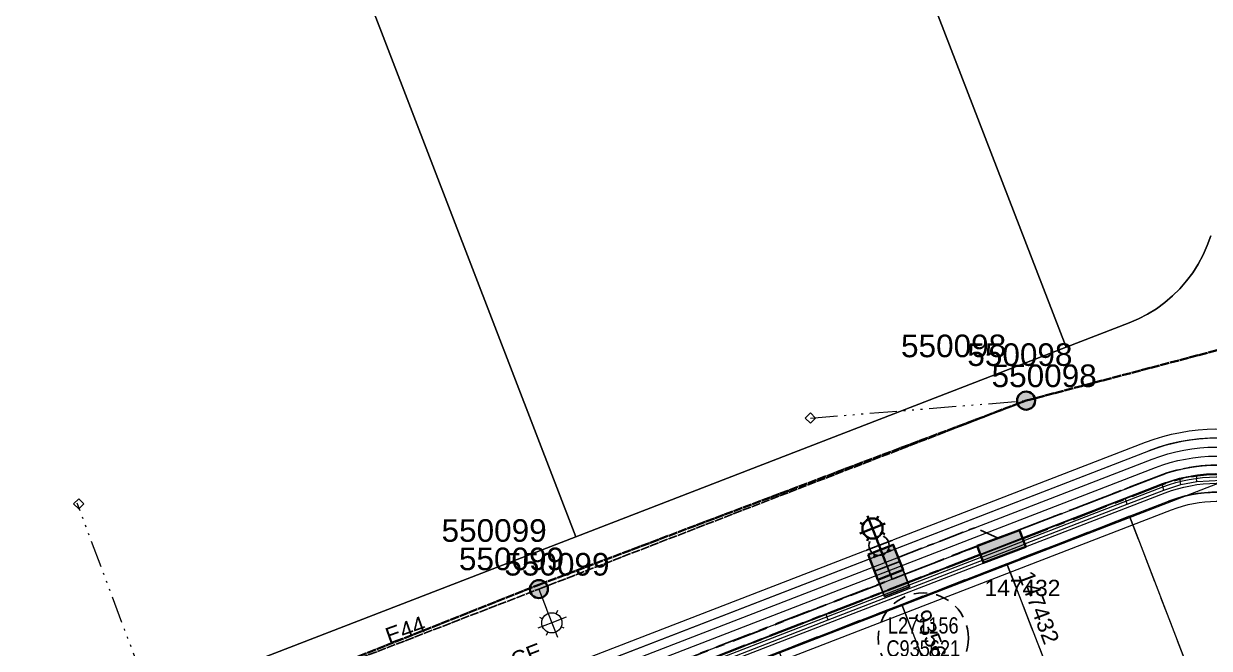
# Model space of a CAD drawing. Header units: metres. Extents: x 0 to 311631, y 0 to 6270612.
# Drawn here: x 311067.6 to 311199, y 6270230 to 6270299.1 of the extents above; entities that cross this region are included whole.
import ezdxf
from ezdxf.enums import TextEntityAlignment as Align

# ---------------------------------------------------------------- set-up
doc = ezdxf.new("R2010")
doc.units = ezdxf.units.M
for name, pattern in [('Cable Exist OH', [1, 1, 0]), ('Cable Exist UG', [7, 4, -1, 1, -1]), ('Dash', [5, 3, -2]), ('PHANTOMX2', [6.6, 3, -0.75, 0.2, -0.75, 0.2, -0.75, 0.2, -0.75])]:
    doc.linetypes.add(name, pattern=pattern)
doc.layers.get('0').update_dxf_attribs({"color": 6})
for name, color, linetype, lineweight in [('_User Miscellaneous1', 30, 'Continuous', 13), ('_User_HV_Exist', 1, 'Continuous', 35), ('_User_LV_Exist', 5, 'Continuous', 35), ('_User_SL_Exist', 4, 'Continuous', 35), ('Cadastre Developer_SP_EXT', 98, 'Continuous', 15), ('Cadastre Developer_SP_NEW', 92, 'Continuous', 15), ('Cadastre Land Parcels_SP_EXT', 118, 'Continuous', 15), ('Cadastre Roads_SP_EXT', 218, 'Continuous', 15), ('Mains_HV_EXT', 13, 'Continuous', 25), ('Mains_LV_EXT', 163, 'Continuous', 25), ('Mains_SL_EXT', 131, 'Continuous', 25), ('Services_SP_EXT', 42, 'PHANTOMX2', 20), ('Services_SP_MOD', 3, 'PHANTOMX2', 20)]:
    doc.layers.add(name, color=color, linetype=linetype, lineweight=lineweight)
doc.layers.add('_User Miscellaneous10', color=252, linetype='Continuous', lineweight=13, plot=False, transparency=0.75)
doc.layers.add('Cadastre Roads_SP_NEW', color=214, linetype='Continuous', lineweight=15, transparency=0.65)
for name, color, linetype in [('Equip_SP_SL_EXT', 7, 'Continuous'), ('Equip_SP_SL_NEW', 2, 'Continuous'), ('Mains_HV_New_V17', 2, 'Cable x'), ('Notes_SL_MISC', 4, 'Continuous'), ('SupportsOH_SP_TR_HV_LV_SL_EXT', 7, 'Continuous'), ('SupportsUG_SP_LV_EXT', 7, 'Continuous'), ('SupportsUG_SP_LV_NEW', 2, 'Continuous'), ('SupportsUG_SP_LV_SL_NEW', 2, 'Continuous')]:
    doc.layers.add(name, color=color, linetype=linetype)
doc.styles.add('ARIAL', font='arial.ttf', dxfattribs={"height": 2})
doc.styles.add('POLE_LABEL', font='arial.ttf', dxfattribs={"height": 2})
doc.styles.add('SL_LABEL', font='arial.ttf', dxfattribs={"height": 2})
doc.styles.get("Standard").update_dxf_attribs({"font": 'arial.ttf'})
doc.linetypes.add('Cable E UG', pattern='A,5,-0.1,["E",Standard,S=1.5,R=0,X=0,Y=-0.75],-1.45', length=6.55)
doc.linetypes.add('Cable x', pattern='A,4.5,-0.01,["X",Standard,S=1.25,R=0,X=0,Y=-0.65],-1.2', length=5.71)

# ---------------------------------------------------------------- blocks, each defined once
blk = doc.blocks.new('CCP_EXT')
at = {"flags": 9}
for tag, p in [('LEGEND', (0, -1.4)), ('STATE', (0, -1.8)), ('LIFE_SUPPORT', (0, -1.6)), ('NOTES', (0, -2))]:
    blk.add_attdef(tag, text='', height=0.2, dxfattribs=at).set_placement(p, align=Align.MIDDLE_LEFT)
blk.add_wipeout([(0, 0.57), (0.57, 0), (0, -0.57), (-0.57, 0)])
blk.add_lwpolyline([(-0.57, 0), (0, 0.57), (0.57, 0), (0, -0.57), (-0.57, 0)])
at = {"flags": 1}
blk.add_attdef('Z', (0, 0), '', height=0.2, dxfattribs=at)
at = {"flags": 9}
for tag, p in [('CCP_TYPE', (0, 0)), ('CONSTRUCTED_VOLTAGE', (0, -0.2)), ('OPERATING_VOLTAGE', (0, -0.6)), ('ORIENTATION', (0, -0.8)), ('OWNED_BY', (0, -1)), ('NO_PHASES', (0, -0.4)), ('USAGE', (0, -1.2))]:
    blk.add_attdef(tag, text='', height=0.2, dxfattribs=at).set_placement(p, align=Align.MIDDLE_LEFT)
blk = doc.blocks.new('POLE_EXT')
blk.add_hatch(color=256).paths.add_polyline_path([(-1, 0, 1), (1, 0, 1)])
blk.add_lwpolyline([(-1, 0, 1), (1, 0, 1)], format="xyb", close=True)
at = {"flags": 8}
blk.add_attdef('pNumber', text='', height=2, dxfattribs=at).set_placement((2.5, 2.5), align=Align.MIDDLE_CENTER)
at = {"style": 'POLE_LABEL', "flags": 9}
for tag, p in [('STRUCTURE_PLANT_NUMBER', (1.35, 0.03)), ('STREET_CODE', (1.35, -0.2))]:
    blk.add_attdef(tag, text='', height=0.2, dxfattribs=at).set_placement(p, align=Align.MIDDLE_LEFT)
at = {"flags": 9}
for tag, p in [('OWNED_BY', (1.35, -0.4)), ('SPECIAL_USE', (1.35, -0.8)), ('STATE', (1.35, -1)), ('cLV', (1.35, -1.4)), ('PARENT', (1.35, -0.6)), ('USAGE', (1.35, -1.2)), ('hDepth', (1.35, -1.6)), ('hDia', (1.35, -1.8)), ('cHV', (1.35, -2)), ('LBRACKET', (1.35, -2.2)), ('LExisting', (1.35, -2.4)), ('LANTNUMBER', (1.35, -2.6)), ('cLinedev', (1.35, -3.4)), ('pExisting', (1.35, -3.8)), ('LOther', (1.35, -2.8)), ('LRemove', (1.35, -3)), ('LEGEND', (1.35, -3.2)), ('LOCATION', (1.35, -3.6)), ('PFNUMBER', (1.35, -4)), ('pFooting', (1.35, -4.4)), ('pNew', (1.35, -4.6)), ('pRelocate', (1.35, -5)), ('pRemove', (1.35, -5.2)), ('NEWPFNUMBER', (1.35, -4.2)), ('pReplace', (1.35, -5.4)), ('pStay', (1.35, -5.6)), ('pType', (1.35, -5.8)), ('cspan', (1.35, -6)), ('STREETNAME', (1.35, -6.2)), ('SUBURB', (1.35, -6.4)), ('NOTES', (1.35, -6.6)), ('OPERATED_BY', (1.36, -7.01)), ('MAINTAINED_BY', (1.36, -6.81))]:
    blk.add_attdef(tag, text='', height=0.2, dxfattribs=at).set_placement(p, align=Align.MIDDLE_LEFT)
at = {"flags": 1}
blk.add_attdef('Z', (1.35, -7.33), '', height=0.2, dxfattribs=at)
blk = doc.blocks.new('*U400')
at = {"style": 'SL_LABEL'}
for tag, height, rotation, flags, p in [('ASSET_NUM', 1, 111.1208, 8, (-1.9, 14.3)), ('STREET_CODE', 0.001, 270, 9, (0, 0))]:
    blk.add_attdef(tag, text='', height=height, rotation=rotation, dxfattribs=dict(at, flags=flags)).set_placement(p, align=Align.MIDDLE_LEFT)
for tag, height, rotation, flags, p in [('LNUMBER', 1, 111.1208, 8, (-0.03, 15.02)), ('LANTNUMBER', 0.2, 270, 9, (-1.4, 2.6)), ('LOUTREACH', 0.2, 270, 9, (-1.4, 2.2)), ('LOUTREACHVOCAB', 0.2, 270, 9, (-1.4, 2)), ('LRATECODE', 0.2, 270, 9, (-1.4, 1.8)), ('LREMOVE', 0.2, 270, 9, (-1.4, 1.6)), ('LREPLACE', 0.2, 270, 9, (-1.4, 1.4)), ('LTYPE', 0.2, 270, 9, (-1.4, 1.2)), ('LTYPEVOCAB', 0.2, 270, 9, (-1.4, 1)), ('LEGEND', 0.2, 270, 9, (-1.4, 0.8)), ('SUBURB', 0.2, 270, 9, (-1.4, 0.6)), ('STREETNAME', 0.2, 270, 9, (-1.4, 0.4)), ('LOCATION', 0.2, 270, 9, (-1.4, 0.2)), ('LNEW', 0.2, 270, 9, (-6.4, 0)), ('LMASTVOCAB', 0.2, 270, 9, (-6.2, 0)), ('LMAST', 0.2, 270, 9, (-6, 0)), ('LLAMPVOCAB', 0.2, 270, 9, (-5.8, 0)), ('LLAMP', 0.2, 270, 9, (-5.6, 0)), ('LEXIST', 0.2, 270, 9, (-5.4, 0)), ('LCHARGE3PERCENT', 0.2, 270, 9, (-5.2, 0)), ('LCHARGE3', 0.2, 270, 9, (-5, 0)), ('LCHARGE2PERCENT', 0.2, 270, 9, (-4.8, 0)), ('LCHARGE2', 0.2, 270, 9, (-4.6, 0)), ('LCHARGE1PERCENT', 0.2, 270, 9, (-4.4, 0)), ('LCHARGE1', 0.2, 270, 9, (-4.2, 0)), ('LCATEGORY', 0.2, 270, 9, (-4, 0)), ('LBRACKETVOCAB', 0.2, 270, 9, (-3.8, 0)), ('LBRACKET', 0.2, 270, 9, (-3.6, 0)), ('LKINGHEIGHT', 0.2, 270, 9, (-3.4, 0)), ('CREPLACE', 0.2, 270, 9, (-3.2, 0)), ('CREMOVE', 0.2, 270, 9, (-3, 0)), ('CNUMBER', 0.2, 270, 9, (-2.8, 0)), ('CNEW', 0.2, 270, 9, (-2.6, 0)), ('CEXIST', 0.2, 270, 9, (-2.4, 0)), ('USAGE', 0.2, 270, 9, (-2.2, 0)), ('STATE', 0.2, 270, 9, (-2, 0)), ('OWNED_BY', 0.2, 270, 9, (-1.8, 0)), ('ORIENTATION', 0.2, 270, 9, (-1.6, 0)), ('OPERATING_VOLTAGE', 0.2, 270, 9, (-1.4, 0)), ('MAINTAINED_BY', 0.2, 270, 9, (-1.4, -0.66)), ('NOTES', 0.2, 270, 9, (-1.4, 0)), ('NO_PHASES', 0.2, 270, 9, (-1.2, 0)), ('LANTERN_TYPE', 0.2, 270, 9, (-1, 0)), ('LANTERN_PURPOSE', 0.2, 270, 9, (-0.8, 0)), ('CONTROL_TYPE', 0.2, 270, 9, (-0.6, 0)), ('CONSTRUCTED_VOLTAGE', 0.2, 270, 9, (-0.4, 0))]:
    blk.add_attdef(tag, text='', height=height, rotation=rotation, dxfattribs=dict(flags=flags)).set_placement(p, align=Align.MIDDLE_LEFT)
for tag, p, height, flags in [('OPERATED_BY', (-1.4, -0.41), 0.2, 9), ('Z', (0, 0), 0.001, 1)]:
    blk.add_attdef(tag, p, '', height=height, rotation=270, dxfattribs=dict(flags=flags))
blk.add_wipeout([(-0.49, 13.44), (0.73, 13.24), (1.69, 12.47), (1.49, 11.26), (0.73, 10.29), (-0.49, 10.49), (-1.46, 11.26), (-1.25, 12.47)])
for p, q in [((-0.29, 12.91), (-0.42, 13.26)), ((0.66, 10.46), (-0.42, 13.26)), ((0.73, 13.24), (0.57, 12.89)), ((-1.28, 11.32), (1.52, 12.4)), ((-1.25, 12.47), (-0.91, 12.32)), ((1.17, 12.27), (1.52, 12.4)), ((-1.28, 11.32), (-0.93, 11.46)), ((-0.49, 10.49), (-0.34, 10.84)), ((1.56, 8.13), (0.52, 10.81)), ((1.49, 11.26), (1.15, 11.41))]:
    blk.add_line(p, q)
blk.add_circle((0.12, 11.86), 1.12)
blk = doc.blocks.new('*U389')
at = {"width": 0.9}
blk.add_attdef('ASSET_NUM', text='', height=2, dxfattribs=at).set_placement((4, 2), align=Align.MIDDLE_LEFT)
for tag, p, flags in [('SUBURB', (-2, 0), 1), ('STREETNAME', (-1.8, 0), 9), ('PARENT', (-1.6, 0), 9), ('NOTES', (-1.4, 0), 9), ('LOCATION', (-1.2, 0), 9), ('LEGEND', (-1, 0), 9), ('USAGE', (-0.8, 0), 9), ('SUPPORT_TYPE', (-0.6, 0), 9), ('STATE', (-0.4, 0), 9), ('OWNED_BY', (-0.2, 0), 9)]:
    blk.add_attdef(tag, p, '', height=0.2, rotation=270, dxfattribs=dict(flags=flags))
blk.add_wipeout([(1, 2.5), (1, -2.5), (-1, -2.5), (-1, 2.5)])
at = {"layer": 'SupportsUG_SP_LV_EXT'}
h = blk.add_hatch(color=256, dxfattribs=at)
h.dxf.hatch_style = 1
h.paths.add_polyline_path([(-1, 2.5), (-1, -1.25), (-1, 1.25), (-1, -2.5), (1, -2.5), (1, 2.5)])
blk.add_lwpolyline([(-1, 2.5), (-1, -1.25), (-1, 1.25), (-1, -2.5), (1, -2.5), (1, 2.5)], close=True)
blk = doc.blocks.new('*U388')
at = {"layer": 'Equip_SP_SL_EXT'}
h = blk.add_hatch(color=256, dxfattribs=at)
h.dxf.hatch_style = 1
h.paths.add_polyline_path([(-1.5, 1.5), (-1.5, -1.5), (1.5, -1.5), (1.5, 1.5)])
blk.add_lwpolyline([(-1.5, 1.5), (-1.5, -1.5), (1.5, -1.5), (1.5, 1.5)], close=True)
at = {"width": 0.9, "flags": 8}
blk.add_attdef('ASSET_NUM', text='', height=2, dxfattribs=at).set_placement((4, 2), align=Align.MIDDLE_LEFT)
at = {"flags": 1}
blk.add_attdef('Z', (-2.35, -1.81), '', height=0.2, rotation=270, dxfattribs=at)
at = {"flags": 9}
for tag, p in [('NOTES', (-2, -1.81)), ('SUBURB', (-1.8, -1.81)), ('STREETNAME', (-1.6, -1.81)), ('LOCATION', (-1.4, -1.81)), ('LEGEND', (-1.2, -1.81)), ('USAGE', (-1, -1.81)), ('STATE', (-0.8, -1.81)), ('OWNED_BY', (-0.6, -1.81)), ('COLUMN_TYPE', (-0.4, -1.81)), ('STREET_CODE', (-0.2, -1.81)), ('STRUCTURE_PLANT_NUMBER', (0.03, -1.81))]:
    blk.add_attdef(tag, text='', height=0.2, rotation=270, dxfattribs=at).set_placement(p, align=Align.MIDDLE_LEFT)
blk = doc.blocks.new('*U384')
at = {"style": 'SL_LABEL'}
for tag, height, rotation, flags, p in [('ASSET_NUM', 1, 111.1208, 8, (-1.58, 13.49)), ('STREET_CODE', 0.001, 270, 9, (0, 0))]:
    blk.add_attdef(tag, text='', height=height, rotation=rotation, dxfattribs=dict(at, flags=flags)).set_placement(p, align=Align.MIDDLE_LEFT)
for tag, height, rotation, flags, p in [('LNUMBER', 1, 111.1208, 8, (0.29, 14.21)), ('LANTNUMBER', 0.2, 270, 9, (-1.4, 2.6)), ('LOUTREACH', 0.2, 270, 9, (-1.4, 2.2)), ('LOUTREACHVOCAB', 0.2, 270, 9, (-1.4, 2)), ('LRATECODE', 0.2, 270, 9, (-1.4, 1.8)), ('LREMOVE', 0.2, 270, 9, (-1.4, 1.6)), ('LREPLACE', 0.2, 270, 9, (-1.4, 1.4)), ('LTYPE', 0.2, 270, 9, (-1.4, 1.2)), ('LTYPEVOCAB', 0.2, 270, 9, (-1.4, 1)), ('LEGEND', 0.2, 270, 9, (-1.4, 0.8)), ('SUBURB', 0.2, 270, 9, (-1.4, 0.6)), ('STREETNAME', 0.2, 270, 9, (-1.4, 0.4)), ('LOCATION', 0.2, 270, 9, (-1.4, 0.2)), ('LNEW', 0.2, 270, 9, (-6.4, 0)), ('LMASTVOCAB', 0.2, 270, 9, (-6.2, 0)), ('LMAST', 0.2, 270, 9, (-6, 0)), ('LLAMPVOCAB', 0.2, 270, 9, (-5.8, 0)), ('LLAMP', 0.2, 270, 9, (-5.6, 0)), ('LEXIST', 0.2, 270, 9, (-5.4, 0)), ('LCHARGE3PERCENT', 0.2, 270, 9, (-5.2, 0)), ('LCHARGE3', 0.2, 270, 9, (-5, 0)), ('LCHARGE2PERCENT', 0.2, 270, 9, (-4.8, 0)), ('LCHARGE2', 0.2, 270, 9, (-4.6, 0)), ('LCHARGE1PERCENT', 0.2, 270, 9, (-4.4, 0)), ('LCHARGE1', 0.2, 270, 9, (-4.2, 0)), ('LCATEGORY', 0.2, 270, 9, (-4, 0)), ('LBRACKETVOCAB', 0.2, 270, 9, (-3.8, 0)), ('LBRACKET', 0.2, 270, 9, (-3.6, 0)), ('LKINGHEIGHT', 0.2, 270, 9, (-3.4, 0)), ('CREPLACE', 0.2, 270, 9, (-3.2, 0)), ('CREMOVE', 0.2, 270, 9, (-3, 0)), ('CNUMBER', 0.2, 270, 9, (-2.8, 0)), ('CNEW', 0.2, 270, 9, (-2.6, 0)), ('CEXIST', 0.2, 270, 9, (-2.4, 0)), ('USAGE', 0.2, 270, 9, (-2.2, 0)), ('STATE', 0.2, 270, 9, (-2, 0)), ('OWNED_BY', 0.2, 270, 9, (-1.8, 0)), ('ORIENTATION', 0.2, 270, 9, (-1.6, 0)), ('OPERATING_VOLTAGE', 0.2, 270, 9, (-1.4, 0)), ('MAINTAINED_BY', 0.2, 270, 9, (-1.4, -0.66)), ('NOTES', 0.2, 270, 9, (-1.4, 0)), ('NO_PHASES', 0.2, 270, 9, (-1.2, 0)), ('LANTERN_TYPE', 0.2, 270, 9, (-1, 0)), ('LANTERN_PURPOSE', 0.2, 270, 9, (-0.8, 0)), ('CONTROL_TYPE', 0.2, 270, 9, (-0.6, 0)), ('CONSTRUCTED_VOLTAGE', 0.2, 270, 9, (-0.4, 0))]:
    blk.add_attdef(tag, text='', height=height, rotation=rotation, dxfattribs=dict(flags=flags)).set_placement(p, align=Align.MIDDLE_LEFT)
for tag, p, height, flags in [('OPERATED_BY', (-1.4, -0.41), 0.2, 9), ('Z', (0, 0), 0.001, 1)]:
    blk.add_attdef(tag, p, '', height=height, rotation=270, dxfattribs=dict(flags=flags))
blk.add_wipeout([(-0.17, 12.62), (1.04, 12.42), (2.01, 11.66), (1.81, 10.44), (1.04, 9.47), (-0.17, 9.68), (-1.14, 10.44), (-0.94, 11.66)])
for p, q in [((0.03, 12.1), (-0.11, 12.45)), ((0.97, 9.65), (-0.11, 12.45)), ((1.04, 12.42), (0.89, 12.08)), ((-0.97, 10.51), (1.83, 11.59)), ((-0.97, 10.51), (-0.62, 10.64)), ((-0.94, 11.66), (-0.6, 11.5)), ((1.81, 10.44), (1.46, 10.59)), ((1.48, 11.45), (1.83, 11.59)), ((-0.17, 9.68), (-0.02, 10.02)), ((1.87, 7.32), (0.84, 10))]:
    blk.add_line(p, q)
blk.add_circle((0.43, 11.05), 1.12)
blk = doc.blocks.new('*U285')
at = {"linetype": 'Dash', "ltscale": 0.5}
blk.add_circle((0, 0), 5, dxfattribs=at)
at = {"insert": (0, -2.6), "char_height": 1.8, "attachment_point": 2}
blk.add_mtext('PE', dxfattribs=at)
at = {"width": 0.8}
blk.add_attdef('SNUMBER', text='', height=1.8, dxfattribs=at).set_placement((0, 0.5), align=Align.CENTER)
at = {"flags": 1}
blk.add_attdef('Z', (0, 0), '', height=0.2, dxfattribs=at)
at = {"width": 0.8}
blk.add_attdef('CNUMBER', text='', height=1.8, dxfattribs=at).set_placement((0, -0.25), align=Align.TOP_CENTER)
blk = doc.blocks.new('*U411')
at = {"flags": 9}
for tag, p in [('LRATECODE', (-7.4, 0)), ('LOUTREACHVOCAB', (-7.2, 0)), ('LOUTREACH', (-7, 0)), ('LANTNUMBER', (-6.6, 0)), ('LNEW', (-6.4, 0)), ('LMASTVOCAB', (-6.2, 0)), ('LMAST', (-6, 0)), ('LLAMPVOCAB', (-5.8, 0)), ('LLAMP', (-5.6, 0)), ('LEXIST', (-5.4, 0)), ('LCHARGE3PERCENT', (-5.2, 0)), ('LCHARGE3', (-5, 0)), ('LCHARGE2PERCENT', (-4.8, 0)), ('LCHARGE2', (-4.6, 0)), ('LCHARGE1PERCENT', (-4.4, 0)), ('LCHARGE1', (-4.2, 0)), ('LCATEGORY', (-4, 0)), ('LBRACKETVOCAB', (-3.8, 0)), ('LBRACKET', (-3.6, 0)), ('LKINGHEIGHT', (-3.4, 0)), ('CREPLACE', (-3.2, 0)), ('CREMOVE', (-3, 0)), ('CNUMBER', (-2.8, 0)), ('CNEW', (-2.6, 0)), ('CEXIST', (-2.4, 0)), ('USAGE', (-2.2, 0)), ('STATE', (-2, 0)), ('OWNED_BY', (-1.8, 0)), ('ORIENTATION', (-1.6, 0)), ('OPERATING_VOLTAGE', (-1.4, 0)), ('NO_PHASES', (-1.2, 0)), ('LANTERN_TYPE', (-1, 0)), ('LANTERN_PURPOSE', (-0.8, 0)), ('CONTROL_TYPE', (-0.6, 0)), ('CONSTRUCTED_VOLTAGE', (-0.4, 0))]:
    blk.add_attdef(tag, text='', height=0.001, rotation=270, dxfattribs=at).set_placement(p, align=Align.MIDDLE_LEFT)
at = {"style": 'SL_LABEL', "flags": 9}
blk.add_attdef('STREET_CODE', text='', height=0.001, rotation=270, dxfattribs=at).set_placement((0, 0), align=Align.MIDDLE_LEFT)
at = {"flags": 1}
blk.add_attdef('Z', (0, 0), '', height=0.001, rotation=270, dxfattribs=at)
at = {"flags": 9}
for tag, p in [('LREMOVE', (0, -7.6)), ('LREPLACE', (0, -7.8)), ('LTYPE', (0, -8)), ('LTYPEVOCAB', (0, -8.2)), ('LEGEND', (0, -8.4)), ('SUBURB', (0, -8.6)), ('STREETNAME', (0, -8.8)), ('LOCATION', (0, -9)), ('NOTES', (0, -9.2)), ('MAINTAINED_BY', (0, -9.86))]:
    blk.add_attdef(tag, text='', height=0.001, dxfattribs=at).set_placement(p, align=Align.MIDDLE_LEFT)
at = {"width": 0.9}
blk.add_attdef('LNUMBER', text='', height=1, rotation=291.1208, dxfattribs=at).set_placement((1.59, -6.89), align=Align.MIDDLE_LEFT)
at = {"flags": 9}
blk.add_attdef('OPERATED_BY', (0, -9.61), '', height=0.001, dxfattribs=at)
blk.add_wipeout([(2.05, -5.31), (0.83, -5.1), (-0.13, -4.34), (0.07, -3.12), (0.83, -2.16), (2.05, -2.36), (3.02, -3.12), (2.81, -4.34)])
for p, q in [((0, 0), (1.44, -3.73)), ((2.05, -2.36), (1.9, -2.7)), ((1.44, -3.73), (-0.13, -4.34)), ((0.07, -3.12), (0.41, -3.28)), ((3.02, -3.12), (1.44, -3.73)), ((1.44, -3.73), (2.05, -5.31)), ((0.83, -5.1), (0.99, -4.76)), ((2.81, -4.34), (2.47, -4.19))]:
    blk.add_line(p, q)
blk.add_circle((1.44, -3.73), 1.12)

msp = doc.modelspace()

# ---------------------------------------------------------------- linework, layer by layer
at = {"layer": '_User Miscellaneous1'}
for p, q in [((311195.666, 6270248.794), (311197.531, 6270249.157)), ((311197.531, 6270249.157), (311200.333, 6270249.312)), ((311197.531, 6270249.157), (311197.576, 6270248.799)), ((311189.635, 6270246.599), (311193.723, 6270248.178)), ((311193.723, 6270248.178), (311195.666, 6270248.794)), ((311193.723, 6270248.178), (311193.842, 6270247.838)), ((311193.962, 6270247.498), (311193.842, 6270247.838)), ((311193.962, 6270247.498), (311195.845, 6270248.095)), ((311195.666, 6270248.794), (311195.755, 6270248.445)), ((311195.845, 6270248.095), (311195.755, 6270248.445)), ((311195.845, 6270248.095), (311197.621, 6270248.441)), ((311197.621, 6270248.441), (311197.576, 6270248.799)), ((311197.621, 6270248.441), (311200.32, 6270248.59)), ((311189.635, 6270246.599), (311189.765, 6270246.263)), ((311189.895, 6270245.927), (311193.962, 6270247.498)), ((311189.895, 6270245.927), (311189.765, 6270246.263)), ((311156.483, 6270233.783), (311156.613, 6270233.447)), ((311156.743, 6270233.111), (311156.613, 6270233.447))]:
    msp.add_line(p, q, dxfattribs=at)
at = {"layer": '_User Miscellaneous1', "linetype": 'Cable Exist OH'}
msp.add_lwpolyline([(311178.688, 6270257.395), (311227.336, 6270270.222)], dxfattribs=at)
at = {"layer": '_User_LV_Exist', "linetype": 'Cable Exist OH'}
msp.add_lwpolyline([(311178.688, 6270257.395), (311227.336, 6270270.222)], dxfattribs=at)
at = {"layer": 'Cadastre Developer_SP_EXT', "linetype": 'Dash'}
msp.add_lwpolyline([(311223.205, 6270236.396), (311209.293, 6270211.501), (311203.755, 6270209.362), (311190.147, 6270244.589), (311194.455, 6270246.252), (311194.455, 6270246.252, -0.2231604), (311207.178, 6270245.354)], format="xyb", close=True, dxfattribs=at)
for points in [[(311190.147, 6270244.589), (311176.562, 6270239.341), (311190.169, 6270204.113), (311193.902, 6270205.555), (311203.755, 6270209.362), (311190.147, 6270244.589)], [(311176.562, 6270239.341), (311164.901, 6270234.836), (311178.509, 6270199.61), (311190.169, 6270204.113), (311176.562, 6270239.341)], [(311164.901, 6270234.836), (311151.316, 6270229.588), (311164.924, 6270194.362), (311178.509, 6270199.61), (311164.901, 6270234.836)]]:
    msp.add_lwpolyline(points, close=True, dxfattribs=at)
at = {"layer": 'Cadastre Developer_SP_NEW'}
for p, q in [((311190.147, 6270244.588), (311194.455, 6270246.252)), ((311190.147, 6270244.588), (311194.455, 6270246.252)), ((311176.562, 6270239.341), (311190.147, 6270244.588)), ((311176.562, 6270239.341), (311190.147, 6270244.588)), ((311190.147, 6270244.588), (311203.755, 6270209.362)), ((311190.147, 6270244.588), (311203.755, 6270209.362)), ((311164.902, 6270234.836), (311176.562, 6270239.341)), ((311164.902, 6270234.836), (311176.562, 6270239.341)), ((311176.562, 6270239.341), (311190.17, 6270204.114)), ((311176.562, 6270239.341), (311190.17, 6270204.114)), ((311151.316, 6270229.588), (311164.902, 6270234.836)), ((311151.316, 6270229.588), (311164.902, 6270234.836)), ((311164.902, 6270234.836), (311178.509, 6270199.61)), ((311164.902, 6270234.836), (311178.509, 6270199.61))]:
    msp.add_line(p, q, dxfattribs=at)
at = {"layer": 'Cadastre Developer_SP_NEW', "linetype": 'Continuous'}
msp.add_lwpolyline([(311155.556, 6270334.632), (311183.135, 6270263.311), (311190.094, 6270265.995), (311191.141, 6270266.445), (311192.151, 6270266.972), (311193.119, 6270267.574), (311194.041, 6270268.244), (311194.908, 6270268.985), (311195.718, 6270269.785), (311196.466, 6270270.644), (311197.148, 6270271.558), (311197.76, 6270272.52), (311198.298, 6270273.524), (311198.76, 6270274.566), (311199.143, 6270275.64)], dxfattribs=at)
at = {"layer": 'Cadastre Developer_SP_NEW'}
msp.add_arc((311199.86, 6270232.26), 15, 60.80002, 111.12083, dxfattribs=at)
at = {"layer": 'Cadastre Land Parcels_SP_EXT', "linetype": 'Continuous'}
for points in [[(311128.807, 6270242.312), (311101.298, 6270313.658), (311155.556, 6270334.632), (311123.416, 6270417.943), (310984.375, 6270364.277), (311042.434, 6270213.896), (311048.37, 6270211.279), (311128.807, 6270242.312)], [(311128.807, 6270242.312), (311183.135, 6270263.311), (311155.556, 6270334.632), (311101.298, 6270313.658), (311128.807, 6270242.312)]]:
    msp.add_lwpolyline(points, close=True, dxfattribs=at)
msp.add_lwpolyline([(311155.556, 6270334.632), (311183.135, 6270263.311), (311190.094, 6270265.995), (311191.141, 6270266.445), (311192.151, 6270266.972), (311193.119, 6270267.574), (311194.041, 6270268.244), (311194.908, 6270268.985), (311195.718, 6270269.785), (311196.466, 6270270.644), (311197.148, 6270271.558), (311197.76, 6270272.52), (311198.298, 6270273.524), (311198.76, 6270274.566), (311199.143, 6270275.64)], dxfattribs=at)
at = {"layer": 'Cadastre Roads_SP_NEW'}
for radius in [21, 17]:
    msp.add_arc((311199.86, 6270232.26), radius, 60.8, 111.12083, dxfattribs=at)
at = {"layer": 'Mains_LV_EXT', "linetype": 'Cable Exist OH'}
msp.add_lwpolyline([(311178.688, 6270257.395), (311227.336, 6270270.222)], dxfattribs=at)
at = {"layer": 'Mains_SL_EXT', "linetype": 'Cable Exist OH'}
msp.add_lwpolyline([(311055.035, 6270209.653), (311083.21, 6270220.523), (311124.695, 6270236.528)], dxfattribs=at)

# ---------------------------------------------------------------- block references
at = {"layer": '_User Miscellaneous1'}
ref = msp.add_blockref('POLE_EXT', (311178.688, 6270257.395), dxfattribs=at)
ref.add_attrib('ASSET_NUM', '550098', dxfattribs={"layer": '0', "height": 2.5, "rotation": 0.04581, "style": 'POLE_LABEL'}).set_placement((311170.653, 6270261.455), align=Align.BOTTOM_CENTER)
ref = msp.add_blockref('POLE_EXT', (311124.695, 6270236.528), dxfattribs=at)
ref.add_attrib('ASSET_NUM', '550099', dxfattribs={"layer": '0', "height": 2.5, "rotation": 359.97708, "style": 'POLE_LABEL'}).set_placement((311119.735, 6270241.019), align=Align.BOTTOM_CENTER)
at = {"layer": '_User_LV_Exist'}
ref = msp.add_blockref('POLE_EXT', (311178.688, 6270257.395), dxfattribs=at)
ref.add_attrib('ASSET_NUM', '550098', dxfattribs={"layer": '0', "height": 2.5, "rotation": 0.04581, "style": 'POLE_LABEL'}).set_placement((311177.999, 6270260.488), align=Align.BOTTOM_CENTER)
ref = msp.add_blockref('POLE_EXT', (311124.695, 6270236.528), dxfattribs=at)
ref.add_attrib('ASSET_NUM', '550099', dxfattribs={"layer": '0', "height": 2.5, "rotation": 359.97708, "style": 'POLE_LABEL'}).set_placement((311121.661, 6270237.873), align=Align.BOTTOM_CENTER)
at = {"layer": 'Notes_SL_MISC', "linetype": 'ByBlock', "lineweight": -2}
ref = msp.add_blockref('*U285', (311167.29, 6270231.11), dxfattribs=at)
ref.add_attrib('SNUMBER', 'L271156', dxfattribs={"layer": '0', "height": 1.8, "width": 0.8}).set_placement((311167.29, 6270231.61), align=Align.CENTER)
ref.add_attrib('CNUMBER', 'C935621', dxfattribs={"height": 1.8, "width": 0.8}).set_placement((311167.29, 6270230.86), align=Align.TOP_CENTER)
at = {"layer": 'SupportsOH_SP_TR_HV_LV_SL_EXT'}
ref = msp.add_blockref('POLE_EXT', (311178.688, 6270257.395), dxfattribs=at)
ref.add_attrib('ASSET_NUM', '550098', dxfattribs={"layer": '0', "height": 2.5, "rotation": 0.04581, "style": 'POLE_LABEL'}).set_placement((311180.688, 6270258.145), align=Align.BOTTOM_CENTER)
ref = msp.add_blockref('POLE_EXT', (311124.695, 6270236.528), dxfattribs=at)
ref.add_attrib('ASSET_NUM', '550099', dxfattribs={"layer": '0', "height": 2.5, "rotation": 359.97708, "style": 'POLE_LABEL'}).set_placement((311126.695, 6270237.278), align=Align.BOTTOM_CENTER)

# ---------------------------------------------------------------- texts
at = {"layer": '_User_HV_Exist', "style": 'ARIAL'}
msp.add_text('KENDALL   PLACE ', height=1.8, rotation=21.12055, dxfattribs=at).set_placement((311104.938, 6270221.097))
at = {"layer": '_User_LV_Exist', "style": 'ARIAL'}
msp.add_text('KENDALL   PLACE ', height=1.8, rotation=21.12055, dxfattribs=at).set_placement((311104.938, 6270221.097))
at = {"layer": 'Mains_LV_EXT'}
msp.add_text('E44', height=1.8, rotation=19.58268, dxfattribs=at).set_placement((311108.091, 6270230.411))

# ---------------------------------------------------------------- next in the draw order: block references
at = {"layer": 'Services_SP_EXT'}
for p in [(311154.791, 6270255.463), (311073.71, 6270245.97)]:
    msp.add_blockref('CCP_EXT', p, dxfattribs=at)

# ---------------------------------------------------------------- next in the draw order: linework, layer by layer
at = {"layer": 'Cadastre Developer_SP_NEW', "linetype": 'Continuous'}
msp.add_lwpolyline([(311128.807, 6270242.312), (311101.298, 6270313.658), (311155.556, 6270334.632), (311123.416, 6270417.943), (310984.375, 6270364.277), (311042.434, 6270213.896), (311048.37, 6270211.279), (311128.807, 6270242.312)], close=True, dxfattribs=at)
at = {"layer": 'Cadastre Roads_SP_EXT', "linetype": 'Continuous'}
msp.add_lwpolyline([(311199.143, 6270275.64), (311198.76, 6270274.566), (311198.298, 6270273.524), (311197.76, 6270272.52), (311197.148, 6270271.558), (311196.466, 6270270.644), (311195.718, 6270269.785), (311194.908, 6270268.985), (311194.041, 6270268.244), (311193.119, 6270267.574), (311192.151, 6270266.972), (311191.141, 6270266.445), (311190.094, 6270265.995), (311183.135, 6270263.311), (311128.807, 6270242.312), (311048.37, 6270211.279), (311052.086, 6270202.229), (311056.014, 6270192.664), (311224.944, 6270257.877)], dxfattribs=at)
at = {"layer": 'Mains_HV_EXT', "linetype": 'Cable Exist UG'}
msp.add_lwpolyline([(311246.037, 6270249.387), (311244.344, 6270250.425), (311240.55, 6270243.69), (311238.142, 6270231.485), (311238.142, 6270231.485), (311224.67, 6270239.015), (311209.383, 6270247.388), (311208.641, 6270247.973), (311208.641, 6270247.973, 0.2231625), (311193.374, 6270249.051), (311193.374, 6270249.051), (311189.066, 6270247.387), (311078.412, 6270204.526), (311078.412, 6270204.526), (311053.772, 6270195.014), (311049.907, 6270186.255), (311040.652, 6270210.351), (311040.652, 6270210.351), (311039.649, 6270212.901), (311038.745, 6270212.532)], format="xyb", dxfattribs=at)
at = {"layer": 'Mains_LV_EXT', "linetype": 'Cable Exist OH'}
msp.add_lwpolyline([(311083.123, 6270220.489), (311083.21, 6270220.523), (311124.685, 6270237.005), (311178.688, 6270257.395)], dxfattribs=at)
at = {"layer": 'Mains_SL_EXT', "linetype": 'Cable Exist OH'}
msp.add_lwpolyline([(311124.695, 6270236.528), (311178.688, 6270257.395), (311227.336, 6270270.222)], dxfattribs=at)
at = {"layer": 'Services_SP_EXT'}
for points in [[(311154.791, 6270255.463), (311178.688, 6270257.395)], [(311083.133, 6270220.463), (311073.541, 6270246.042)]]:
    msp.add_lwpolyline(points, dxfattribs=at)
at = {"layer": 'Services_SP_MOD'}
for points in [[(311154.791, 6270255.463), (311178.688, 6270257.395)], [(311083.133, 6270220.463), (311073.541, 6270246.042)]]:
    msp.add_lwpolyline(points, dxfattribs=at)

# ---------------------------------------------------------------- next in the draw order: block references
at = {"layer": 'Equip_SP_SL_NEW', "linetype": 'Cable E UG', "lineweight": -3}
msp.add_blockref('*U400', (311162.274, 6270229.507), dxfattribs=at)
at = {"layer": 'SupportsUG_SP_LV_NEW'}
ref = msp.add_blockref('*U389', (311175.965, 6270241.254), dxfattribs=dict(at, rotation=290.602182359791))
ref.add_attrib('ASSET_NUM', '147432', dxfattribs={"layer": '0', "height": 1.8, "rotation": 290.60218}).set_placement((311178.621, 6270238.419), align=Align.MIDDLE_LEFT)

# ---------------------------------------------------------------- next in the draw order: linework, layer by layer
at = {"layer": '_User_LV_Exist', "linetype": 'Cable Exist UG', "flags": 128}
msp.add_lwpolyline([(311241.672, 6270227.222), (311239.055, 6270226.393), (311230.513, 6270231.167), (311230.346, 6270234.697), (311209.054, 6270246.596, 0.2350822), (311193.817, 6270248.15), (311178.301, 6270242.13)], format="xyb", dxfattribs=at)

# ---------------------------------------------------------------- next in the draw order: block references
at = {"layer": 'SupportsUG_SP_LV_SL_NEW'}
ref = msp.add_blockref('*U388', (311163.833, 6270237.64), dxfattribs=dict(at, rotation=21.1703830387529))
ref.add_attrib('ASSET_NUM', '935621', dxfattribs={"layer": '0', "height": 1.8, "rotation": 291.12083}).set_placement((311167.093, 6270234.128), align=Align.MIDDLE_LEFT)

# ---------------------------------------------------------------- next in the draw order: block references
at = {"layer": '_User_LV_Exist', "linetype": 'Cable E UG', "lineweight": -3}
msp.add_blockref('*U384', (311161.238, 6270232.189), dxfattribs=at)

# ---------------------------------------------------------------- next in the draw order: linework, layer by layer
at = {"layer": '_User_LV_Exist', "linetype": 'Cable Exist UG', "flags": 128}
msp.add_lwpolyline([(311173.62, 6270240.372), (311139.377, 6270227.121)], dxfattribs=at)

# ---------------------------------------------------------------- next in the draw order: block references
at = {"layer": '_User_LV_Exist', "rotation": 21.1703830387529}
msp.add_blockref('*U388', (311163.113, 6270239.505), dxfattribs=at)

# ---------------------------------------------------------------- next in the draw order: block references
at = {"layer": '_User_LV_Exist'}
ref = msp.add_blockref('*U389', (311175.96, 6270241.252), dxfattribs=dict(at, rotation=290.602182359791))
ref.add_attrib('ASSET_NUM', '147432', dxfattribs={"layer": '0', "height": 1.8}).set_placement((311174.09, 6270236.66), align=Align.MIDDLE_LEFT)

# ---------------------------------------------------------------- next in the draw order: linework, layer by layer
at = {"layer": '_User Miscellaneous1'}
for p, q in [((311156.483, 6270233.783), (311189.635, 6270246.599)), ((311156.743, 6270233.111), (311189.895, 6270245.927))]:
    msp.add_line(p, q, dxfattribs=at)
at = {"layer": '_User Miscellaneous1', "linetype": 'Cable Exist OH'}
msp.add_lwpolyline([(311083.123, 6270220.489), (311083.21, 6270220.523), (311124.685, 6270237.005), (311178.688, 6270257.395)], dxfattribs=at)
at = {"layer": '_User Miscellaneous10', "flags": 128}
for points in [[(311045.614, 6270186.505), (311050.824, 6270198.274), (311191.933, 6270252.782, -0.1833127), (311207.539, 6270252.876, -0.0425953), (311211.557, 6270250.926), (311262.632, 6270222.381), (311265.751, 6270211.358), (311251.194, 6270185.311, -0.1786318), (311239.726, 6270175.27), (311082.151, 6270114.401), (311071.675, 6270119.038)], [(311046.696, 6270186.479), (311051.571, 6270197.49), (311192.293, 6270251.849, -0.1832494), (311207.186, 6270251.941, -0.0426792), (311211.057, 6270250.06), (311261.782, 6270221.71), (311264.676, 6270211.484), (311250.318, 6270185.794, -0.17872), (311239.367, 6270176.203), (311082.177, 6270115.483), (311072.459, 6270119.785)], [(311047.778, 6270186.453), (311052.317, 6270196.707), (311192.653, 6270250.916, -0.1831802), (311206.832, 6270251.006, -0.0427669), (311210.556, 6270249.194), (311260.933, 6270221.039), (311263.601, 6270211.61), (311249.443, 6270186.277, -0.1788147), (311239.008, 6270177.137), (311082.203, 6270116.565), (311073.243, 6270120.532)], [(311048.86, 6270186.427), (311053.064, 6270195.923), (311193.014, 6270249.984, -0.183104), (311206.478, 6270250.07, -0.0428588), (311210.056, 6270248.328), (311260.084, 6270220.368), (311262.526, 6270211.737), (311248.567, 6270186.759, -0.1789168), (311238.65, 6270178.07), (311082.229, 6270117.647), (311074.026, 6270121.279)], [(311049.942, 6270186.401), (311053.811, 6270195.14), (311193.374, 6270249.051, -0.1830197), (311206.124, 6270249.135, -0.0429551), (311209.555, 6270247.462), (311259.234, 6270219.697), (311261.451, 6270211.863), (311247.691, 6270187.242, -0.1790274), (311238.291, 6270179.004), (311082.255, 6270118.729), (311074.81, 6270122.025)], [(311051.024, 6270186.375), (311054.557, 6270194.356), (311193.734, 6270248.118, -0.182926), (311205.77, 6270248.2, -0.043056), (311209.054, 6270246.596), (311258.385, 6270219.027), (311260.376, 6270211.989), (311246.815, 6270187.724, -0.1791475), (311237.932, 6270179.937), (311082.281, 6270119.811), (311075.593, 6270122.772)], [(311052.106, 6270186.349), (311055.304, 6270193.572), (311194.095, 6270247.185, -0.1828212), (311205.416, 6270247.264, -0.0431621), (311208.553, 6270245.731), (311257.535, 6270218.356), (311259.301, 6270212.115), (311245.938, 6270188.206, -0.1792787), (311237.573, 6270180.871), (311082.307, 6270120.893), (311076.377, 6270123.519)], [(311053.188, 6270186.323), (311056.051, 6270192.789), (311194.455, 6270246.252, -0.1827033), (311205.063, 6270246.329, -0.0432735), (311208.051, 6270244.866), (311256.686, 6270217.685), (311258.226, 6270212.242), (311245.062, 6270188.688, -0.1794228), (311237.215, 6270181.804), (311082.333, 6270121.975), (311077.16, 6270124.265)], [(311054.271, 6270186.297), (311056.798, 6270192.005), (311194.815, 6270245.32, -0.1825695), (311204.709, 6270245.393, -0.0433906), (311207.549, 6270244.001), (311255.836, 6270217.014), (311257.151, 6270212.368), (311244.186, 6270189.169, -0.1795821), (311236.856, 6270182.737), (311082.359, 6270123.058), (311077.944, 6270125.012)]]:
    msp.add_lwpolyline(points, format="xyb", close=True, dxfattribs=at)
at = {"layer": '_User Miscellaneous10', "color": 4, "flags": 128}
msp.add_lwpolyline([(311051.349, 6270186.367), (311054.781, 6270194.121), (311193.842, 6270247.838, -0.1828958), (311205.664, 6270247.919, -0.0430873), (311208.904, 6270246.337), (311258.13, 6270218.825), (311260.054, 6270212.027), (311246.552, 6270187.868, -0.1791856), (311237.824, 6270180.217), (311082.289, 6270120.136), (311075.828, 6270122.996)], format="xyb", close=True, dxfattribs=at)
at = {"layer": '_User_LV_Exist', "linetype": 'Cable Exist OH'}
msp.add_lwpolyline([(311083.123, 6270220.489), (311083.21, 6270220.523), (311124.685, 6270237.005), (311178.688, 6270257.395)], dxfattribs=at)
at = {"layer": '_User_SL_Exist', "color": 4, "linetype": 'Cable Exist UG', "lineweight": -3, "ltscale": 0.7, "flags": 128}
msp.add_lwpolyline([(311164.512, 6270240.046), (311172.988, 6270243.32), (311175.604, 6270242.186)], dxfattribs=at)
at = {"layer": 'Cadastre Developer_SP_NEW', "linetype": 'Continuous'}
msp.add_lwpolyline([(311128.807, 6270242.312), (311183.135, 6270263.311), (311155.556, 6270334.632), (311101.298, 6270313.658), (311128.807, 6270242.312)], close=True, dxfattribs=at)
at = {"layer": 'Cadastre Roads_SP_NEW'}
for p, q in [((311054.822, 6270198.746), (311192.293, 6270251.849)), ((311056.263, 6270195.015), (311193.734, 6270248.118))]:
    msp.add_line(p, q, dxfattribs=at)
at = {"layer": 'Mains_HV_New_V17', "color": 1, "linetype": 'Cable Exist UG', "flags": 128}
msp.add_lwpolyline([(311238.072, 6270231.524), (311209.555, 6270247.462, 0.2368061), (311193.374, 6270249.051), (311053.811, 6270195.14), (311049.942, 6270186.401), (311041.622, 6270210.878), (311041.622, 6270210.878)], format="xyb", dxfattribs=at)

# ---------------------------------------------------------------- next in the draw order: block references
at = {"layer": '_User Miscellaneous1'}
msp.add_blockref('*U411', (311124.695, 6270236.528), dxfattribs=at)

# ---------------------------------------------------------------- next in the draw order: linework, layer by layer
for p, q in [((311116.364, 6270218.277), (311156.483, 6270233.783)), ((311116.623, 6270217.605), (311156.743, 6270233.111))]:
    msp.add_line(p, q, dxfattribs=at)

doc.saveas('drawing.dxf')
